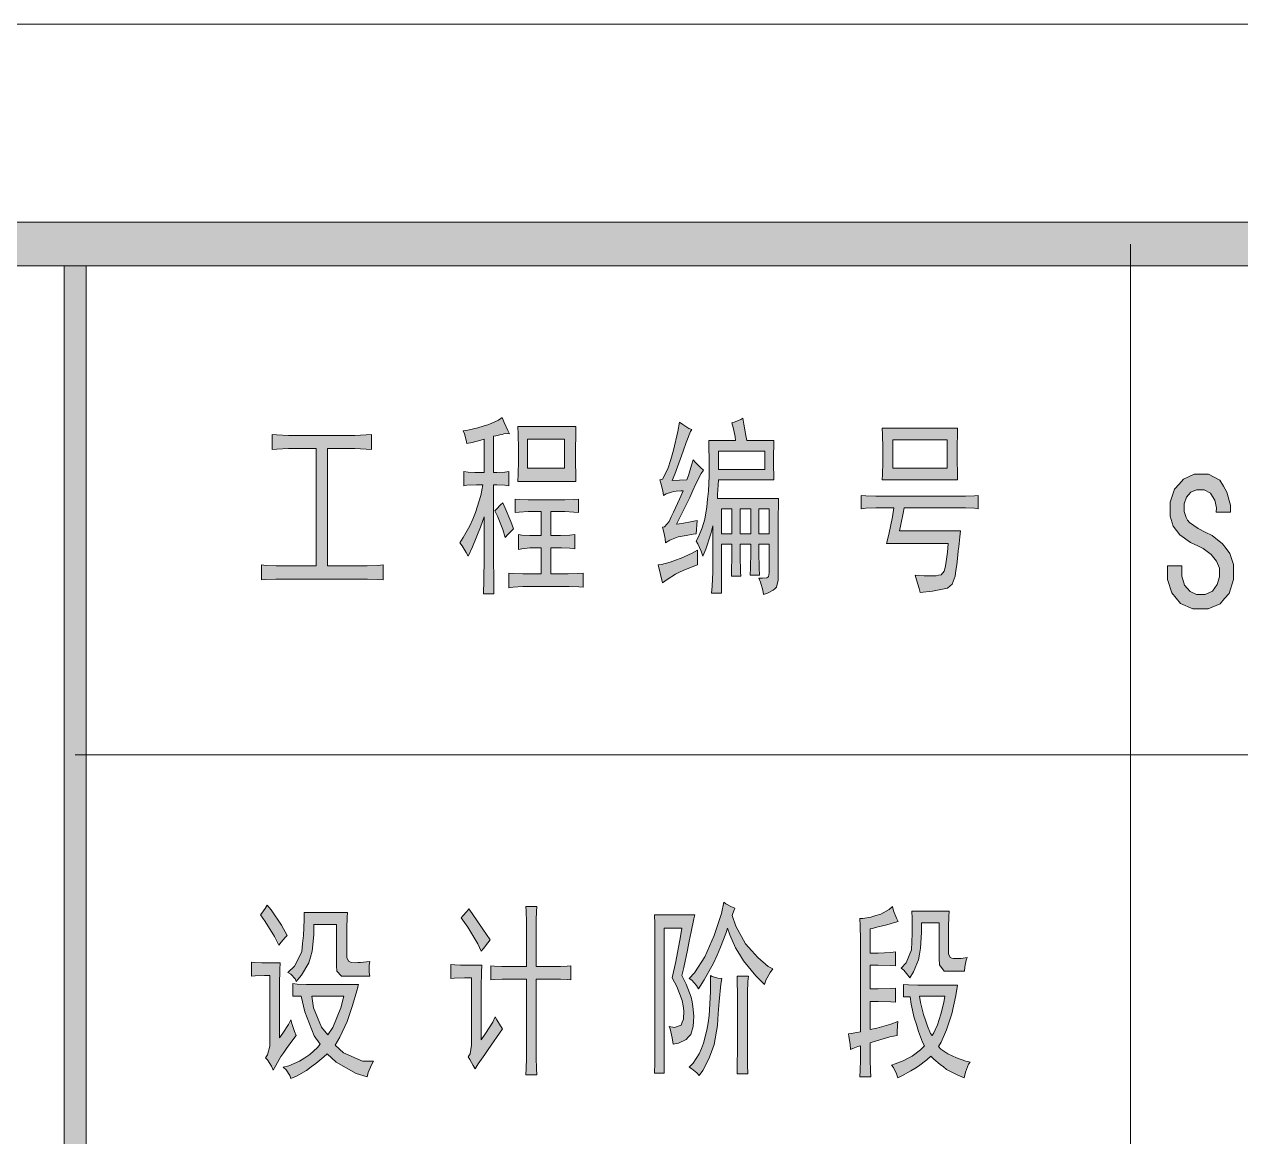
# Model space of a CAD drawing. Header units: millimetres. Extents: x 0 to 207, y 0 to 293.
# Drawn here: x 153.55 to 180.82, y 267.7 to 292.64 of the extents above; entities that cross this region are included whole.
import ezdxf

# ---------------------------------------------------------------- set-up
doc = ezdxf.new("R2010")
doc.units = ezdxf.units.MM

msp = doc.modelspace()

# ---------------------------------------------------------------- hatches: boundary and pattern name
h = msp.add_hatch(color=0)
h.dxf.hatch_style = 2
h.paths.add_polyline_path([(202.483861, 288.208861), (201.499611, 287.224611), (25.124833, 287.224611), (24.140583, 288.208861)])
h = msp.add_hatch(color=0)
h.dxf.hatch_style = 2
h.paths.add_polyline_path([(154.449639, 287.224611), (154.943528, 287.224611), (154.943528, 242.883972), (154.449639, 242.883972)])
h = msp.add_hatch(color=0)
h.dxf.hatch_style = 2
h.paths.add_polyline_path([(163.392556, 283.5275), (163.491333, 283.541611), (163.717111, 283.598056), (163.840583, 283.633333), (163.967583, 283.672139), (164.17925, 283.767389), (164.263917, 283.823833), (164.30625, 283.718), (164.387389, 283.534556), (164.429722, 283.460472), (164.387389, 283.467528), (164.302722, 283.464), (164.260389, 283.449889), (164.214528, 283.439306), (164.119278, 283.418139), (164.066361, 283.411083), (164.066361, 282.596167), (164.1475, 282.596167), (164.323889, 282.603222), (164.415611, 282.613806), (164.415611, 282.296306), (164.323889, 282.306889), (164.1475, 282.313944), (164.066361, 282.313944), (164.066361, 280.853444), (164.066361, 280.67), (164.073417, 280.179639), (164.080472, 279.872722), (163.847639, 279.872722), (163.851167, 280.179639), (163.858222, 280.662944), (163.858222, 280.835806), (163.858222, 281.601333), (163.777083, 281.3685), (163.597167, 280.927528), (163.498389, 280.719389), (163.456056, 280.804056), (163.364333, 280.952222), (163.311417, 281.01925), (163.392556, 281.135667), (163.537194, 281.40025), (163.604222, 281.548417), (163.667722, 281.700111), (163.784139, 282.081111), (163.833528, 282.313944), (163.688889, 282.313944), (163.473694, 282.306889), (163.406667, 282.296306), (163.406667, 282.613806), (163.505444, 282.603222), (163.650083, 282.596167), (163.695944, 282.596167), (163.858222, 282.596167), (163.858222, 283.344056), (163.784139, 283.319361), (163.590111, 283.269972), (163.473694, 283.245278), (163.456056, 283.319361), (163.41725, 283.460472)])
h = msp.add_hatch(color=0)
h.paths.add_polyline_path([(169.657889, 283.809722), (169.682583, 283.675667), (169.728444, 283.425194), (169.749611, 283.308778), (170.356389, 283.308778), (170.349333, 283.21), (170.345806, 282.98775), (170.345806, 282.86075), (170.345806, 282.737278), (170.349333, 282.522083), (170.356389, 282.430361), (169.111083, 282.430361), (169.107556, 282.306889), (169.093444, 282.09875), (169.089917, 282.014083), (170.458694, 282.014083), (170.455167, 281.883556), (170.448111, 281.601333), (170.448111, 281.449639), (170.448111, 280.303111), (170.448111, 280.179639), (170.409306, 280.020889), (170.374028, 279.989139), (170.335222, 279.957389), (170.21175, 279.890361), (170.123556, 279.855083), (170.105917, 279.957389), (170.053, 280.137306), (170.017722, 280.221972), (170.098861, 280.221972), (170.197639, 280.232556), (170.215278, 280.246667), (170.232917, 280.25725), (170.250556, 280.345444), (170.250556, 280.419528), (170.250556, 280.983972), (170.017722, 280.983972), (170.017722, 280.804056), (170.024778, 280.454806), (170.031833, 280.289), (169.820167, 280.289), (169.827222, 280.454806), (169.834278, 280.804056), (169.834278, 280.983972), (169.601444, 280.983972), (169.601444, 280.726444), (169.604972, 280.370139), (169.612028, 280.271361), (169.403889, 280.271361), (169.407417, 280.370139), (169.414472, 280.726444), (169.414472, 280.983972), (169.181639, 280.983972), (169.181639, 279.890361), (168.959389, 279.890361), (168.9735, 280.045583), (168.984083, 280.356028), (168.984083, 280.504194), (168.984083, 281.40025), (168.938222, 281.216806), (168.828861, 280.878139), (168.761833, 280.719389), (168.723028, 280.82875), (168.648944, 280.994556), (168.613667, 281.051), (168.663056, 281.149778), (168.747722, 281.350861), (168.775944, 281.449639), (168.804167, 281.548417), (168.850028, 281.823583), (168.867667, 281.999972), (168.885306, 282.172833), (168.902944, 282.522083), (168.902944, 282.694944), (168.902944, 282.871333), (168.895889, 283.17825), (168.892361, 283.308778), (169.495611, 283.308778), (169.485028, 283.4005), (169.442694, 283.601583), (169.414472, 283.707417), (169.488556, 283.732111), (169.612028, 283.785028)])
h.paths.add_polyline_path([(170.14825, 282.663194), (170.14825, 283.075944), (169.111083, 283.075944), (169.111083, 282.663194)])
h.paths.add_polyline_path([(169.834278, 281.216806), (169.834278, 281.78125), (169.601444, 281.78125), (169.601444, 281.216806)])
h.paths.add_polyline_path([(170.250556, 281.216806), (170.250556, 281.78125), (170.017722, 281.78125), (170.017722, 281.216806)])
h.paths.add_polyline_path([(169.414472, 281.216806), (169.414472, 281.78125), (169.181639, 281.78125), (169.181639, 281.216806)])
h = msp.add_hatch(color=0)
h.paths.add_polyline_path([(165.914917, 283.626278), (165.911389, 283.442833), (165.904333, 283.111222), (165.904333, 282.963056), (165.904333, 282.821944), (165.911389, 282.539722), (165.914917, 282.395083), (164.613167, 282.395083), (164.620222, 282.553833), (164.627278, 282.853694), (164.627278, 282.994806), (164.627278, 283.135917), (164.620222, 283.449889), (164.613167, 283.626278)])
h.paths.add_polyline_path([(165.660917, 282.694944), (165.660917, 283.344056), (164.835417, 283.344056), (164.835417, 282.694944)])
h = msp.add_hatch(color=0)
h.dxf.hatch_style = 2
h.paths.add_polyline_path([(168.518417, 283.55925), (168.483139, 283.509861), (168.384361, 283.269972), (168.317333, 283.075944), (168.250306, 282.885444), (168.130361, 282.553833), (168.077444, 282.412722), (168.402, 282.430361), (168.437278, 282.529139), (168.507833, 282.754917), (168.543111, 282.878389), (168.596028, 282.821944), (168.712444, 282.705528), (168.775944, 282.645556), (168.723028, 282.571472), (168.603083, 282.342167), (168.536056, 282.190472), (168.469028, 282.03525), (168.285583, 281.657778), (168.169167, 281.435528), (168.292639, 281.449639), (168.525472, 281.491972), (168.634833, 281.516667), (168.613667, 281.216806), (168.543111, 281.20975), (168.384361, 281.185056), (168.299694, 281.167417), (168.2115, 281.149778), (168.024528, 281.075694), (167.92575, 281.01925), (167.915167, 281.110972), (167.879889, 281.283833), (167.855194, 281.3685), (167.904583, 281.375556), (168.003361, 281.491972), (168.05275, 281.601333), (168.105667, 281.707167), (168.239722, 281.999972), (168.320861, 282.179889), (168.267944, 282.179889), (168.165639, 282.172833), (168.112722, 282.165778), (168.059806, 282.155194), (167.943389, 282.112861), (167.879889, 282.081111), (167.86225, 282.179889), (167.823444, 282.356278), (167.79875, 282.430361), (167.855194, 282.448), (167.978667, 282.673778), (168.042167, 282.885444), (168.105667, 283.097111), (168.204444, 283.516917), (168.239722, 283.725056), (168.310278, 283.668611), (168.447861, 283.583944)])
h = msp.add_hatch(color=0)
h.paths.add_polyline_path([(174.469778, 283.591), (174.46625, 283.467528), (174.459194, 283.185306), (174.459194, 283.026556), (174.459194, 282.871333), (174.46625, 282.571472), (174.469778, 282.430361), (172.7835, 282.430361), (172.790556, 282.546778), (172.797611, 282.821944), (172.797611, 282.977167), (172.797611, 283.142972), (172.790556, 283.449889), (172.7835, 283.591)])
h.paths.add_polyline_path([(174.236944, 282.694944), (174.236944, 283.326417), (173.016333, 283.326417), (173.016333, 282.694944)])
h = msp.add_hatch(color=0)
h.dxf.hatch_style = 2
h.paths.add_polyline_path([(160.824333, 283.425194), (160.965444, 283.425194), (161.219444, 283.435778), (161.335861, 283.442833), (161.335861, 283.111222), (161.219444, 283.118278), (160.965444, 283.128861), (160.824333, 283.128861), (160.348083, 283.128861), (160.348083, 280.504194), (161.103028, 280.504194), (161.237083, 280.504194), (161.4805, 280.51125), (161.593389, 280.521833), (161.593389, 280.186694), (161.4805, 280.197278), (161.244139, 280.204333), (161.117139, 280.204333), (159.314444, 280.204333), (159.187444, 280.204333), (158.965194, 280.197278), (158.873472, 280.186694), (158.873472, 280.521833), (158.97225, 280.51125), (159.198028, 280.504194), (159.325028, 280.504194), (160.094083, 280.504194), (160.094083, 283.128861), (159.628417, 283.128861), (159.476722, 283.128861), (159.215667, 283.118278), (159.106306, 283.111222), (159.106306, 283.442833), (159.215667, 283.435778), (159.476722, 283.425194), (159.628417, 283.425194)])
h = msp.add_hatch(color=0)
h.dxf.hatch_style = 2
h.paths.add_polyline_path([(180.6575, 280.394833), (180.6575, 280.197278), (180.558722, 279.883306), (180.456417, 279.766889), (180.357639, 279.650472), (180.086, 279.534056), (179.913139, 279.534056), (179.740278, 279.534056), (179.468639, 279.654), (179.373389, 279.773944), (179.274611, 279.893889), (179.179361, 280.197278), (179.179361, 280.377194), (179.179361, 280.500667), (179.496861, 280.500667), (179.496861, 280.394833), (179.496861, 280.267833), (179.560361, 280.06675), (179.620333, 279.999722), (179.683833, 279.929167), (179.828472, 279.862139), (179.913139, 279.862139), (180.0225, 279.862139), (180.184778, 279.932694), (180.237694, 280.006778), (180.287083, 280.080861), (180.34, 280.25725), (180.34, 280.363083), (180.34, 280.44775), (180.2765, 280.6065), (180.216528, 280.680583), (180.153028, 280.754667), (179.973111, 280.888722), (179.856694, 280.948694), (179.690889, 281.026306), (179.451, 281.199167), (179.380444, 281.294417), (179.306361, 281.389667), (179.235806, 281.611917), (179.235806, 281.742444), (179.235806, 281.925889), (179.334583, 282.218694), (179.436889, 282.331583), (179.535667, 282.440944), (179.772028, 282.553833), (179.913139, 282.553833), (180.093056, 282.553833), (180.350583, 282.419778), (180.428194, 282.285722), (180.509333, 282.151667), (180.590472, 281.862389), (180.590472, 281.707167), (180.269444, 281.707167), (180.2765, 281.802417), (180.237694, 281.975278), (180.188306, 282.052889), (180.138917, 282.1305), (180.001333, 282.208111), (179.913139, 282.208111), (179.828472, 282.208111), (179.697944, 282.151667), (179.648556, 282.095222), (179.602694, 282.042306), (179.553306, 281.890611), (179.553306, 281.795361), (179.553306, 281.71775), (179.592111, 281.583694), (179.627389, 281.52725), (179.666194, 281.470806), (179.86375, 281.33675), (180.0225, 281.259139), (180.174194, 281.181528), (180.410556, 280.994556), (180.491694, 280.888722), (180.576361, 280.779361), (180.6575, 280.532417)])
h = msp.add_hatch(color=0)
h.dxf.hatch_style = 2
h.paths.add_polyline_path([(164.278028, 281.915306), (164.334472, 281.791833), (164.457944, 281.499028), (164.521444, 281.333222), (164.486167, 281.301472), (164.394444, 281.202694), (164.334472, 281.135667), (164.278028, 281.319111), (164.161611, 281.615444), (164.101639, 281.731861), (164.136917, 281.774194), (164.225111, 281.865917)])
h = msp.add_hatch(color=0)
h.dxf.hatch_style = 2
h.paths.add_polyline_path([(165.579778, 281.982333), (165.6715, 281.982333), (165.869056, 281.989389), (165.974889, 281.999972), (165.974889, 281.700111), (165.869056, 281.707167), (165.6715, 281.71775), (165.579778, 281.71775), (165.357528, 281.71775), (165.357528, 281.185056), (165.484528, 281.185056), (165.572722, 281.185056), (165.777333, 281.192111), (165.89375, 281.202694), (165.89375, 280.885194), (165.777333, 280.895778), (165.590361, 280.902833), (165.519806, 280.902833), (165.357528, 280.902833), (165.357528, 280.32075), (165.636222, 280.32075), (165.742056, 280.32075), (165.960778, 280.331333), (166.077194, 280.338389), (166.077194, 280.020889), (165.985472, 280.031472), (165.763222, 280.038528), (165.636222, 280.038528), (164.856583, 280.038528), (164.729583, 280.038528), (164.510861, 280.020889), (164.415611, 280.006778), (164.415611, 280.338389), (164.510861, 280.331333), (164.729583, 280.32075), (164.856583, 280.32075), (165.135278, 280.32075), (165.135278, 280.902833), (164.973, 280.902833), (164.881278, 280.902833), (164.708417, 280.885194), (164.627278, 280.867556), (164.627278, 281.202694), (164.708417, 281.192111), (164.881278, 281.185056), (164.973, 281.185056), (165.135278, 281.185056), (165.135278, 281.71775), (164.951833, 281.71775), (164.846, 281.71775), (164.648444, 281.707167), (164.556722, 281.700111), (164.556722, 281.999972), (164.648444, 281.989389), (164.846, 281.982333), (164.951833, 281.982333)])
h = msp.add_hatch(color=0)
h.dxf.hatch_style = 2
h.paths.add_polyline_path([(174.540333, 282.063472), (174.649694, 282.063472), (174.84725, 282.074056), (174.935444, 282.081111), (174.935444, 281.78125), (174.84725, 281.791833), (174.649694, 281.798889), (174.540333, 281.798889), (173.273861, 281.798889), (173.249167, 281.682472), (173.19625, 281.424944), (173.168028, 281.283833), (174.540333, 281.283833), (174.522694, 281.149778), (174.498, 280.927528), (174.487417, 280.835806), (174.480361, 280.744083), (174.452139, 280.525361), (174.4345, 280.394833), (174.416861, 280.267833), (174.349833, 280.091444), (174.296917, 280.045583), (174.244, 280.00325), (173.912389, 279.932694), (173.633694, 279.904472), (173.609, 279.996194), (173.552556, 280.186694), (173.517278, 280.289), (173.725417, 280.278417), (173.99, 280.278417), (174.046444, 280.289), (174.102889, 280.296056), (174.173444, 280.38425), (174.191083, 280.461861), (174.208722, 280.543), (174.244, 280.811111), (174.261639, 281.001611), (172.87875, 281.001611), (172.931667, 281.202694), (173.012806, 281.601333), (173.041028, 281.798889), (172.762333, 281.798889), (172.638861, 281.798889), (172.413083, 281.791833), (172.30725, 281.78125), (172.30725, 282.081111), (172.413083, 282.074056), (172.638861, 282.063472), (172.762333, 282.063472)])
h = msp.add_hatch(color=0)
h.dxf.hatch_style = 2
h.paths.add_polyline_path([(168.645417, 280.853444), (168.641889, 280.761722), (168.641889, 280.595917), (168.645417, 280.521833), (168.525472, 280.4795), (168.317333, 280.394833), (168.236194, 280.356028), (168.151528, 280.313694), (167.961028, 280.197278), (167.855194, 280.123194), (167.763472, 280.521833), (167.834028, 280.528889), (168.028056, 280.581806), (168.151528, 280.627667), (168.278528, 280.673528), (168.525472, 280.786417)])
h = msp.add_hatch(color=0)
h.dxf.hatch_style = 2
h.paths.add_polyline_path([(169.421528, 272.661944), (169.502667, 272.422056), (169.721389, 272.026944), (169.858972, 271.871722), (169.993028, 271.720028), (170.229389, 271.515417), (170.328167, 271.466028), (170.271722, 271.381361), (170.176472, 271.2085), (170.141194, 271.116778), (169.950694, 271.307278), (169.672, 271.645944), (169.583806, 271.790583), (169.495611, 271.935222), (169.365083, 272.228028), (169.315694, 272.379722), (169.276889, 272.25625), (169.156944, 271.952861), (169.079333, 271.772944), (169.001722, 271.593028), (168.793583, 271.215556), (168.666583, 271.018), (168.620722, 271.092083), (168.514889, 271.2085), (168.458444, 271.250833), (168.578389, 271.374306), (168.804167, 271.734139), (168.91, 271.974028), (169.015833, 272.210389), (169.178111, 272.704278), (169.234556, 272.961806), (169.280417, 272.919472), (169.403889, 272.852444), (169.4815, 272.82775), (169.456806, 272.767778), (169.428583, 272.686639)])
h = msp.add_hatch(color=0)
h.dxf.hatch_style = 2
h.paths.add_polyline_path([(158.996944, 272.894778), (159.088667, 272.785417), (159.314444, 272.44675), (159.4485, 272.213917), (159.402639, 272.171583), (159.310917, 272.062222), (159.261528, 271.998722), (159.16275, 272.189222), (158.954611, 272.527889), (158.84525, 272.679583), (158.880528, 272.711333), (158.954611, 272.820694)])
h = msp.add_hatch(color=0)
h.dxf.hatch_style = 2
h.paths.add_polyline_path([(160.760833, 271.300222), (160.662056, 271.300222), (160.55975, 271.416639), (160.552694, 271.533056), (160.552694, 272.460861), (160.041167, 272.460861), (160.041167, 272.228028), (160.002361, 271.864667), (159.967083, 271.730611), (159.928278, 271.600083), (159.769528, 271.324917), (159.646056, 271.183806), (159.624889, 271.24025), (159.529639, 271.342556), (159.459083, 271.381361), (159.60725, 271.522472), (159.773056, 271.847028), (159.790694, 272.030472), (159.811861, 272.213917), (159.825972, 272.563167), (159.822444, 272.728972), (160.796111, 272.728972), (160.792583, 272.626667), (160.785528, 272.379722), (160.785528, 272.228028), (160.785528, 271.78), (160.785528, 271.7165), (160.817278, 271.635361), (160.849028, 271.624778), (160.880778, 271.610667), (160.9725, 271.603611), (161.028944, 271.607139), (161.088917, 271.610667), (161.222972, 271.624778), (161.297056, 271.631833), (161.286472, 271.550694), (161.286472, 271.381361), (161.297056, 271.300222)])
h = msp.add_hatch(color=0)
h.dxf.hatch_style = 2
h.paths.add_polyline_path([(163.516028, 272.810111), (163.593639, 272.704278), (163.83, 272.355028), (163.992278, 272.115139), (163.942889, 272.048111), (163.844111, 271.921111), (163.794722, 271.864667), (163.720639, 272.023417), (163.494861, 272.397361), (163.343167, 272.612556), (163.381972, 272.654889), (163.470167, 272.753667)])
h = msp.add_hatch(color=0)
h.dxf.hatch_style = 2
h.paths.add_polyline_path([(164.807194, 271.515417), (164.807194, 272.344444), (164.807194, 272.51025), (164.800139, 272.767778), (164.796611, 272.8595), (165.040028, 272.8595), (165.032972, 272.753667), (165.029444, 272.563167), (165.029444, 272.4785), (165.029444, 271.515417), (165.505694, 271.515417), (165.572722, 271.515417), (165.724417, 271.522472), (165.805556, 271.533056), (165.805556, 271.215556), (165.720889, 271.226139), (165.572722, 271.233194), (165.516278, 271.233194), (165.029444, 271.233194), (165.029444, 269.571611), (165.029444, 269.472833), (165.032972, 269.232944), (165.040028, 269.091833), (164.796611, 269.091833), (164.800139, 269.232944), (164.807194, 269.465778), (164.807194, 269.5575), (164.807194, 271.233194), (164.355639, 271.233194), (164.267444, 271.233194), (164.091056, 271.226139), (164.006389, 271.215556), (164.006389, 271.533056), (164.091056, 271.522472), (164.256861, 271.515417), (164.330944, 271.515417)])
h = msp.add_hatch(color=0)
h.dxf.hatch_style = 2
h.paths.add_polyline_path([(168.585444, 272.679583), (168.56075, 272.587861), (168.49725, 272.291528), (168.458444, 272.086917), (168.416111, 271.885833), (168.334972, 271.497778), (168.292639, 271.317861), (168.387889, 271.123833), (168.500778, 270.831028), (168.521944, 270.728722), (168.539583, 270.622889), (168.557222, 270.404167), (168.550167, 270.28775), (168.543111, 270.171333), (168.490194, 269.994944), (168.440806, 269.9385), (168.391417, 269.878528), (168.218556, 269.797389), (168.095083, 269.772694), (168.073917, 269.920861), (168.028056, 270.121944), (168.003361, 270.171333), (168.126833, 270.153694), (168.275, 270.203083), (168.299694, 270.270111), (168.327917, 270.337139), (168.334972, 270.520583), (168.317333, 270.637), (168.299694, 270.753417), (168.176222, 271.067389), (168.073917, 271.264944), (168.155056, 271.631833), (168.264417, 272.189222), (168.292639, 272.379722), (167.897528, 272.379722), (167.897528, 269.123583), (167.678806, 269.123583), (167.682333, 269.349361), (167.689389, 269.737417), (167.689389, 269.90675), (167.689389, 271.882306), (167.689389, 272.072806), (167.682333, 272.471444), (167.678806, 272.679583)])
h = msp.add_hatch(color=0)
h.dxf.hatch_style = 2
h.paths.add_polyline_path([(173.139806, 272.527889), (173.058667, 272.503194), (172.882278, 272.453806), (172.787028, 272.429111), (172.691778, 272.404417), (172.554194, 272.369139), (172.511861, 272.362083), (172.511861, 271.815278), (172.68825, 271.815278), (172.974, 271.832917), (173.083361, 271.847028), (173.083361, 271.533056), (172.974, 271.540111), (172.68825, 271.550694), (172.511861, 271.550694), (172.511861, 271.018), (172.68825, 271.018), (172.974, 271.025056), (173.083361, 271.035639), (173.083361, 270.718139), (172.974, 270.728722), (172.68825, 270.735778), (172.511861, 270.735778), (172.511861, 270.104306), (172.663556, 270.136056), (172.974, 270.227778), (173.129222, 270.28775), (173.122167, 270.203083), (173.118639, 270.047861), (173.118639, 269.97025), (172.956361, 269.9385), (172.652972, 269.853833), (172.511861, 269.804444), (172.511861, 269.522222), (172.511861, 269.423444), (172.518917, 269.183556), (172.525972, 269.042444), (172.282556, 269.042444), (172.286083, 269.183556), (172.293139, 269.423444), (172.293139, 269.522222), (172.293139, 269.737417), (172.233167, 269.723306), (172.123806, 269.680972), (172.070889, 269.656278), (172.060306, 269.772694), (172.035611, 269.945556), (172.025028, 270.005528), (172.085, 270.012583), (172.215528, 270.037278), (172.293139, 270.054917), (172.293139, 271.981083), (172.293139, 272.122194), (172.286083, 272.429111), (172.282556, 272.594917), (172.349583, 272.594917), (172.5295, 272.626667), (172.642389, 272.661944), (172.75175, 272.693694), (172.938722, 272.796), (173.012806, 272.8595), (173.0375, 272.767778), (173.101, 272.601972)])
h = msp.add_hatch(color=0)
h.dxf.hatch_style = 2
h.paths.add_polyline_path([(174.279278, 272.760722), (174.27575, 272.63725), (174.268694, 272.404417), (174.268694, 272.295056), (174.268694, 271.882306), (174.268694, 271.804694), (174.3075, 271.720028), (174.342778, 271.705917), (174.381583, 271.695333), (174.554444, 271.698861), (174.6885, 271.7165), (174.663806, 271.656528), (174.635583, 271.508361), (174.628528, 271.416639), (174.268694, 271.416639), (174.169917, 271.416639), (174.064083, 271.55775), (174.060556, 271.698861), (174.060556, 272.496139), (173.665444, 272.496139), (173.665444, 272.280944), (173.64075, 271.931694), (173.616056, 271.797639), (173.594889, 271.663583), (173.485528, 271.399), (173.397333, 271.264944), (173.355, 271.324917), (173.263278, 271.434278), (173.210361, 271.483667), (173.319722, 271.600083), (173.436139, 271.892889), (173.443194, 272.072806), (173.45025, 272.249194), (173.45025, 272.594917), (173.443194, 272.760722)])
h = msp.add_hatch(color=0)
h.dxf.hatch_style = 2
h.paths.add_polyline_path([(159.286222, 271.600083), (159.279167, 271.448389), (159.275639, 271.116778), (159.275639, 270.933333), (159.275639, 269.920861), (159.349722, 270.019639), (159.476722, 270.220722), (159.529639, 270.3195), (159.547278, 270.238361), (159.60725, 270.061972), (159.646056, 269.97025), (159.571972, 269.871472), (159.430861, 269.680972), (159.367361, 269.58925), (159.303861, 269.497528), (159.187444, 269.299972), (159.134528, 269.190611), (159.095722, 269.282333), (159.007528, 269.423444), (158.961667, 269.472833), (159.007528, 269.539861), (159.053389, 269.730361), (159.053389, 269.853833), (159.053389, 271.317861), (158.933444, 271.317861), (158.728833, 271.307278), (158.647694, 271.300222), (158.647694, 271.614194), (158.721778, 271.607139), (158.880528, 271.600083), (158.961667, 271.600083)])
h = msp.add_hatch(color=0)
h.dxf.hatch_style = 2
h.paths.add_polyline_path([(163.808833, 271.550694), (163.801778, 271.391944), (163.794722, 271.060333), (163.794722, 270.883944), (163.794722, 269.871472), (163.8935, 270.012583), (164.05225, 270.270111), (164.108694, 270.386528), (164.143972, 270.3195), (164.225111, 270.188972), (164.270972, 270.121944), (163.946417, 269.656278), (163.872333, 269.546917), (163.727694, 269.331722), (163.657139, 269.225889), (163.614806, 269.299972), (163.540722, 269.4305), (163.505444, 269.490472), (163.547778, 269.5575), (163.579528, 269.755056), (163.576, 269.889111), (163.576, 271.264944), (163.41725, 271.264944), (163.184417, 271.257889), (163.110333, 271.250833), (163.110333, 271.564806), (163.202056, 271.55775), (163.332583, 271.550694), (163.364333, 271.550694)])
h = msp.add_hatch(color=0)
h.dxf.hatch_style = 2
h.paths.add_polyline_path([(169.188694, 271.250833), (169.167528, 271.123833), (169.125194, 270.73225), (169.107556, 270.460611), (169.089917, 270.1925), (169.015833, 269.765639), (168.955861, 269.606889), (168.899417, 269.448139), (168.758306, 269.183556), (168.677167, 269.074194), (168.62425, 269.134167), (168.514889, 269.225889), (168.458444, 269.257639), (168.543111, 269.349361), (168.680694, 269.561028), (168.730083, 269.680972), (168.779472, 269.800917), (168.853556, 270.086667), (168.881778, 270.252472), (168.906472, 270.418278), (168.934694, 270.950972), (168.934694, 271.317861), (168.969972, 271.293167), (169.096972, 271.257889)])
h = msp.add_hatch(color=0)
h.dxf.hatch_style = 2
h.paths.add_polyline_path([(169.781361, 271.300222), (169.770778, 271.183806), (169.760194, 270.933333), (169.760194, 270.802806), (169.760194, 269.688028), (169.760194, 269.606889), (169.763722, 269.314083), (169.770778, 269.109472), (169.527361, 269.109472), (169.530889, 269.331722), (169.537944, 269.631583), (169.537944, 269.705667), (169.537944, 270.802806), (169.537944, 270.919222), (169.530889, 271.166167), (169.527361, 271.300222)])
h = msp.add_hatch(color=0)
h.paths.add_polyline_path([(159.5755, 271.134417), (159.67075, 271.123833), (159.878889, 271.116778), (159.995306, 271.116778), (161.043056, 271.116778), (161.007778, 270.968611), (160.909, 270.640528), (160.849028, 270.460611), (160.789056, 270.284222), (160.62325, 269.931444), (160.517417, 269.755056), (160.704389, 269.582194), (161.134778, 269.39875), (161.378194, 269.391694), (161.332333, 269.314083), (161.261778, 269.141222), (161.240611, 269.042444), (160.990139, 269.116528), (160.542111, 269.374056), (160.344556, 269.5575), (160.266944, 269.490472), (160.087028, 269.345833), (159.984722, 269.264694), (159.878889, 269.187083), (159.653111, 269.056556), (159.529639, 269.007167), (159.508472, 269.074194), (159.420278, 269.197667), (159.356778, 269.257639), (159.483778, 269.289389), (159.723667, 269.39875), (159.840083, 269.472833), (159.952972, 269.546917), (160.122306, 269.698611), (160.182278, 269.772694), (160.05175, 269.963194), (159.843611, 270.502944), (159.762472, 270.852194), (159.5755, 270.852194)])
h.paths.add_polyline_path([(160.355139, 269.987889), (160.471556, 270.153694), (160.651472, 270.587611), (160.714972, 270.852194), (159.995306, 270.852194), (160.037639, 270.594667), (160.217556, 270.16075)])
h = msp.add_hatch(color=0)
h.paths.add_polyline_path([(174.46625, 271.099139), (174.430972, 270.869833), (174.33925, 270.457083), (174.279278, 270.277167), (174.222833, 270.100778), (174.106417, 269.822083), (174.046444, 269.723306), (174.099361, 269.663333), (174.251056, 269.561028), (174.349833, 269.515167), (174.448611, 269.469306), (174.653222, 269.39875), (174.755528, 269.374056), (174.716722, 269.324667), (174.646167, 269.148278), (174.617944, 269.024806), (174.459194, 269.091833), (174.226361, 269.211778), (174.152278, 269.264694), (174.078194, 269.321139), (173.937083, 269.441083), (173.873583, 269.508111), (173.781861, 269.423444), (173.598417, 269.285861), (173.51375, 269.232944), (173.425556, 269.180028), (173.235056, 269.074194), (173.129222, 269.024806), (173.104528, 269.109472), (173.0375, 269.250583), (172.991639, 269.307028), (173.072778, 269.331722), (173.252694, 269.405806), (173.351472, 269.455194), (173.45025, 269.508111), (173.64075, 269.649222), (173.732472, 269.737417), (173.686611, 269.822083), (173.594889, 270.061972), (173.549028, 270.220722), (173.499639, 270.368889), (173.432611, 270.675806), (173.407917, 270.834556), (173.369111, 270.834556), (173.2915, 270.834556), (173.256222, 270.834556), (173.256222, 271.116778), (173.369111, 271.109722), (173.57725, 271.099139), (173.676028, 271.099139)])
h.paths.add_polyline_path([(173.616056, 270.852194), (173.64075, 270.711083), (173.707778, 270.439444), (173.750111, 270.312444), (173.795972, 270.181917), (173.866528, 270.012583), (173.898278, 269.97025), (173.937083, 270.030222), (174.018222, 270.206611), (174.060556, 270.330083), (174.099361, 270.450028), (174.162861, 270.711083), (174.187556, 270.852194), (173.676028, 270.852194)])

# ---------------------------------------------------------------- linework, layer by layer
at = {"color": 0, "lineweight": 0}
for points in [[(0, 0), (206.918278, 0), (206.918278, 292.643278), (0, 292.643278)], [(202.483861, 288.208861), (201.499611, 287.224611), (25.124833, 287.224611), (24.140583, 288.208861)], [(154.449639, 287.224611), (154.943528, 287.224611), (154.943528, 242.883972), (154.449639, 242.883972)], [(163.392556, 283.5275), (163.491333, 283.541611), (163.717111, 283.598056), (163.840583, 283.633333), (163.967583, 283.672139), (164.17925, 283.767389), (164.263917, 283.823833), (164.30625, 283.718), (164.387389, 283.534556), (164.429722, 283.460472), (164.387389, 283.467528), (164.302722, 283.464), (164.260389, 283.449889), (164.214528, 283.439306), (164.119278, 283.418139), (164.066361, 283.411083), (164.066361, 282.596167), (164.1475, 282.596167), (164.323889, 282.603222), (164.415611, 282.613806), (164.415611, 282.296306), (164.323889, 282.306889), (164.1475, 282.313944), (164.066361, 282.313944), (164.066361, 280.853444), (164.066361, 280.67), (164.073417, 280.179639), (164.080472, 279.872722), (163.847639, 279.872722), (163.851167, 280.179639), (163.858222, 280.662944), (163.858222, 280.835806), (163.858222, 281.601333), (163.777083, 281.3685), (163.597167, 280.927528), (163.498389, 280.719389), (163.456056, 280.804056), (163.364333, 280.952222), (163.311417, 281.01925), (163.392556, 281.135667), (163.537194, 281.40025), (163.604222, 281.548417), (163.667722, 281.700111), (163.784139, 282.081111), (163.833528, 282.313944), (163.688889, 282.313944), (163.473694, 282.306889), (163.406667, 282.296306), (163.406667, 282.613806), (163.505444, 282.603222), (163.650083, 282.596167), (163.695944, 282.596167), (163.858222, 282.596167), (163.858222, 283.344056), (163.784139, 283.319361), (163.590111, 283.269972), (163.473694, 283.245278), (163.456056, 283.319361), (163.41725, 283.460472)], [(169.657889, 283.809722), (169.682583, 283.675667), (169.728444, 283.425194), (169.749611, 283.308778), (170.356389, 283.308778), (170.349333, 283.21), (170.345806, 282.98775), (170.345806, 282.86075), (170.345806, 282.737278), (170.349333, 282.522083), (170.356389, 282.430361), (169.111083, 282.430361), (169.107556, 282.306889), (169.093444, 282.09875), (169.089917, 282.014083), (170.458694, 282.014083), (170.455167, 281.883556), (170.448111, 281.601333), (170.448111, 281.449639), (170.448111, 280.303111), (170.448111, 280.179639), (170.409306, 280.020889), (170.374028, 279.989139), (170.335222, 279.957389), (170.21175, 279.890361), (170.123556, 279.855083), (170.105917, 279.957389), (170.053, 280.137306), (170.017722, 280.221972), (170.098861, 280.221972), (170.197639, 280.232556), (170.215278, 280.246667), (170.232917, 280.25725), (170.250556, 280.345444), (170.250556, 280.419528), (170.250556, 280.983972), (170.017722, 280.983972), (170.017722, 280.804056), (170.024778, 280.454806), (170.031833, 280.289), (169.820167, 280.289), (169.827222, 280.454806), (169.834278, 280.804056), (169.834278, 280.983972), (169.601444, 280.983972), (169.601444, 280.726444), (169.604972, 280.370139), (169.612028, 280.271361), (169.403889, 280.271361), (169.407417, 280.370139), (169.414472, 280.726444), (169.414472, 280.983972), (169.181639, 280.983972), (169.181639, 279.890361), (168.959389, 279.890361), (168.9735, 280.045583), (168.984083, 280.356028), (168.984083, 280.504194), (168.984083, 281.40025), (168.938222, 281.216806), (168.828861, 280.878139), (168.761833, 280.719389), (168.723028, 280.82875), (168.648944, 280.994556), (168.613667, 281.051), (168.663056, 281.149778), (168.747722, 281.350861), (168.775944, 281.449639), (168.804167, 281.548417), (168.850028, 281.823583), (168.867667, 281.999972), (168.885306, 282.172833), (168.902944, 282.522083), (168.902944, 282.694944), (168.902944, 282.871333), (168.895889, 283.17825), (168.892361, 283.308778), (169.495611, 283.308778), (169.485028, 283.4005), (169.442694, 283.601583), (169.414472, 283.707417), (169.488556, 283.732111), (169.612028, 283.785028)], [(165.914917, 283.626278), (165.911389, 283.442833), (165.904333, 283.111222), (165.904333, 282.963056), (165.904333, 282.821944), (165.911389, 282.539722), (165.914917, 282.395083), (164.613167, 282.395083), (164.620222, 282.553833), (164.627278, 282.853694), (164.627278, 282.994806), (164.627278, 283.135917), (164.620222, 283.449889), (164.613167, 283.626278)], [(168.518417, 283.55925), (168.483139, 283.509861), (168.384361, 283.269972), (168.317333, 283.075944), (168.250306, 282.885444), (168.130361, 282.553833), (168.077444, 282.412722), (168.402, 282.430361), (168.437278, 282.529139), (168.507833, 282.754917), (168.543111, 282.878389), (168.596028, 282.821944), (168.712444, 282.705528), (168.775944, 282.645556), (168.723028, 282.571472), (168.603083, 282.342167), (168.536056, 282.190472), (168.469028, 282.03525), (168.285583, 281.657778), (168.169167, 281.435528), (168.292639, 281.449639), (168.525472, 281.491972), (168.634833, 281.516667), (168.613667, 281.216806), (168.543111, 281.20975), (168.384361, 281.185056), (168.299694, 281.167417), (168.2115, 281.149778), (168.024528, 281.075694), (167.92575, 281.01925), (167.915167, 281.110972), (167.879889, 281.283833), (167.855194, 281.3685), (167.904583, 281.375556), (168.003361, 281.491972), (168.05275, 281.601333), (168.105667, 281.707167), (168.239722, 281.999972), (168.320861, 282.179889), (168.267944, 282.179889), (168.165639, 282.172833), (168.112722, 282.165778), (168.059806, 282.155194), (167.943389, 282.112861), (167.879889, 282.081111), (167.86225, 282.179889), (167.823444, 282.356278), (167.79875, 282.430361), (167.855194, 282.448), (167.978667, 282.673778), (168.042167, 282.885444), (168.105667, 283.097111), (168.204444, 283.516917), (168.239722, 283.725056), (168.310278, 283.668611), (168.447861, 283.583944)], [(174.469778, 283.591), (174.46625, 283.467528), (174.459194, 283.185306), (174.459194, 283.026556), (174.459194, 282.871333), (174.46625, 282.571472), (174.469778, 282.430361), (172.7835, 282.430361), (172.790556, 282.546778), (172.797611, 282.821944), (172.797611, 282.977167), (172.797611, 283.142972), (172.790556, 283.449889), (172.7835, 283.591)], [(160.824333, 283.425194), (160.965444, 283.425194), (161.219444, 283.435778), (161.335861, 283.442833), (161.335861, 283.111222), (161.219444, 283.118278), (160.965444, 283.128861), (160.824333, 283.128861), (160.348083, 283.128861), (160.348083, 280.504194), (161.103028, 280.504194), (161.237083, 280.504194), (161.4805, 280.51125), (161.593389, 280.521833), (161.593389, 280.186694), (161.4805, 280.197278), (161.244139, 280.204333), (161.117139, 280.204333), (159.314444, 280.204333), (159.187444, 280.204333), (158.965194, 280.197278), (158.873472, 280.186694), (158.873472, 280.521833), (158.97225, 280.51125), (159.198028, 280.504194), (159.325028, 280.504194), (160.094083, 280.504194), (160.094083, 283.128861), (159.628417, 283.128861), (159.476722, 283.128861), (159.215667, 283.118278), (159.106306, 283.111222), (159.106306, 283.442833), (159.215667, 283.435778), (159.476722, 283.425194), (159.628417, 283.425194)], [(165.660917, 282.694944), (165.660917, 283.344056), (164.835417, 283.344056), (164.835417, 282.694944)], [(174.236944, 282.694944), (174.236944, 283.326417), (173.016333, 283.326417), (173.016333, 282.694944)], [(170.14825, 282.663194), (170.14825, 283.075944), (169.111083, 283.075944), (169.111083, 282.663194)], [(180.6575, 280.394833), (180.6575, 280.197278), (180.558722, 279.883306), (180.456417, 279.766889), (180.357639, 279.650472), (180.086, 279.534056), (179.913139, 279.534056), (179.740278, 279.534056), (179.468639, 279.654), (179.373389, 279.773944), (179.274611, 279.893889), (179.179361, 280.197278), (179.179361, 280.377194), (179.179361, 280.500667), (179.496861, 280.500667), (179.496861, 280.394833), (179.496861, 280.267833), (179.560361, 280.06675), (179.620333, 279.999722), (179.683833, 279.929167), (179.828472, 279.862139), (179.913139, 279.862139), (180.0225, 279.862139), (180.184778, 279.932694), (180.237694, 280.006778), (180.287083, 280.080861), (180.34, 280.25725), (180.34, 280.363083), (180.34, 280.44775), (180.2765, 280.6065), (180.216528, 280.680583), (180.153028, 280.754667), (179.973111, 280.888722), (179.856694, 280.948694), (179.690889, 281.026306), (179.451, 281.199167), (179.380444, 281.294417), (179.306361, 281.389667), (179.235806, 281.611917), (179.235806, 281.742444), (179.235806, 281.925889), (179.334583, 282.218694), (179.436889, 282.331583), (179.535667, 282.440944), (179.772028, 282.553833), (179.913139, 282.553833), (180.093056, 282.553833), (180.350583, 282.419778), (180.428194, 282.285722), (180.509333, 282.151667), (180.590472, 281.862389), (180.590472, 281.707167), (180.269444, 281.707167), (180.2765, 281.802417), (180.237694, 281.975278), (180.188306, 282.052889), (180.138917, 282.1305), (180.001333, 282.208111), (179.913139, 282.208111), (179.828472, 282.208111), (179.697944, 282.151667), (179.648556, 282.095222), (179.602694, 282.042306), (179.553306, 281.890611), (179.553306, 281.795361), (179.553306, 281.71775), (179.592111, 281.583694), (179.627389, 281.52725), (179.666194, 281.470806), (179.86375, 281.33675), (180.0225, 281.259139), (180.174194, 281.181528), (180.410556, 280.994556), (180.491694, 280.888722), (180.576361, 280.779361), (180.6575, 280.532417)], [(164.278028, 281.915306), (164.334472, 281.791833), (164.457944, 281.499028), (164.521444, 281.333222), (164.486167, 281.301472), (164.394444, 281.202694), (164.334472, 281.135667), (164.278028, 281.319111), (164.161611, 281.615444), (164.101639, 281.731861), (164.136917, 281.774194), (164.225111, 281.865917)], [(165.579778, 281.982333), (165.6715, 281.982333), (165.869056, 281.989389), (165.974889, 281.999972), (165.974889, 281.700111), (165.869056, 281.707167), (165.6715, 281.71775), (165.579778, 281.71775), (165.357528, 281.71775), (165.357528, 281.185056), (165.484528, 281.185056), (165.572722, 281.185056), (165.777333, 281.192111), (165.89375, 281.202694), (165.89375, 280.885194), (165.777333, 280.895778), (165.590361, 280.902833), (165.519806, 280.902833), (165.357528, 280.902833), (165.357528, 280.32075), (165.636222, 280.32075), (165.742056, 280.32075), (165.960778, 280.331333), (166.077194, 280.338389), (166.077194, 280.020889), (165.985472, 280.031472), (165.763222, 280.038528), (165.636222, 280.038528), (164.856583, 280.038528), (164.729583, 280.038528), (164.510861, 280.020889), (164.415611, 280.006778), (164.415611, 280.338389), (164.510861, 280.331333), (164.729583, 280.32075), (164.856583, 280.32075), (165.135278, 280.32075), (165.135278, 280.902833), (164.973, 280.902833), (164.881278, 280.902833), (164.708417, 280.885194), (164.627278, 280.867556), (164.627278, 281.202694), (164.708417, 281.192111), (164.881278, 281.185056), (164.973, 281.185056), (165.135278, 281.185056), (165.135278, 281.71775), (164.951833, 281.71775), (164.846, 281.71775), (164.648444, 281.707167), (164.556722, 281.700111), (164.556722, 281.999972), (164.648444, 281.989389), (164.846, 281.982333), (164.951833, 281.982333)], [(174.540333, 282.063472), (174.649694, 282.063472), (174.84725, 282.074056), (174.935444, 282.081111), (174.935444, 281.78125), (174.84725, 281.791833), (174.649694, 281.798889), (174.540333, 281.798889), (173.273861, 281.798889), (173.249167, 281.682472), (173.19625, 281.424944), (173.168028, 281.283833), (174.540333, 281.283833), (174.522694, 281.149778), (174.498, 280.927528), (174.487417, 280.835806), (174.480361, 280.744083), (174.452139, 280.525361), (174.4345, 280.394833), (174.416861, 280.267833), (174.349833, 280.091444), (174.296917, 280.045583), (174.244, 280.00325), (173.912389, 279.932694), (173.633694, 279.904472), (173.609, 279.996194), (173.552556, 280.186694), (173.517278, 280.289), (173.725417, 280.278417), (173.99, 280.278417), (174.046444, 280.289), (174.102889, 280.296056), (174.173444, 280.38425), (174.191083, 280.461861), (174.208722, 280.543), (174.244, 280.811111), (174.261639, 281.001611), (172.87875, 281.001611), (172.931667, 281.202694), (173.012806, 281.601333), (173.041028, 281.798889), (172.762333, 281.798889), (172.638861, 281.798889), (172.413083, 281.791833), (172.30725, 281.78125), (172.30725, 282.081111), (172.413083, 282.074056), (172.638861, 282.063472), (172.762333, 282.063472)], [(169.414472, 281.216806), (169.414472, 281.78125), (169.181639, 281.78125), (169.181639, 281.216806)], [(169.834278, 281.216806), (169.834278, 281.78125), (169.601444, 281.78125), (169.601444, 281.216806)], [(170.250556, 281.216806), (170.250556, 281.78125), (170.017722, 281.78125), (170.017722, 281.216806)], [(168.645417, 280.853444), (168.641889, 280.761722), (168.641889, 280.595917), (168.645417, 280.521833), (168.525472, 280.4795), (168.317333, 280.394833), (168.236194, 280.356028), (168.151528, 280.313694), (167.961028, 280.197278), (167.855194, 280.123194), (167.763472, 280.521833), (167.834028, 280.528889), (168.028056, 280.581806), (168.151528, 280.627667), (168.278528, 280.673528), (168.525472, 280.786417)], [(169.421528, 272.661944), (169.502667, 272.422056), (169.721389, 272.026944), (169.858972, 271.871722), (169.993028, 271.720028), (170.229389, 271.515417), (170.328167, 271.466028), (170.271722, 271.381361), (170.176472, 271.2085), (170.141194, 271.116778), (169.950694, 271.307278), (169.672, 271.645944), (169.583806, 271.790583), (169.495611, 271.935222), (169.365083, 272.228028), (169.315694, 272.379722), (169.276889, 272.25625), (169.156944, 271.952861), (169.079333, 271.772944), (169.001722, 271.593028), (168.793583, 271.215556), (168.666583, 271.018), (168.620722, 271.092083), (168.514889, 271.2085), (168.458444, 271.250833), (168.578389, 271.374306), (168.804167, 271.734139), (168.91, 271.974028), (169.015833, 272.210389), (169.178111, 272.704278), (169.234556, 272.961806), (169.280417, 272.919472), (169.403889, 272.852444), (169.4815, 272.82775), (169.456806, 272.767778), (169.428583, 272.686639)], [(158.996944, 272.894778), (159.088667, 272.785417), (159.314444, 272.44675), (159.4485, 272.213917), (159.402639, 272.171583), (159.310917, 272.062222), (159.261528, 271.998722), (159.16275, 272.189222), (158.954611, 272.527889), (158.84525, 272.679583), (158.880528, 272.711333), (158.954611, 272.820694)], [(160.760833, 271.300222), (160.662056, 271.300222), (160.55975, 271.416639), (160.552694, 271.533056), (160.552694, 272.460861), (160.041167, 272.460861), (160.041167, 272.228028), (160.002361, 271.864667), (159.967083, 271.730611), (159.928278, 271.600083), (159.769528, 271.324917), (159.646056, 271.183806), (159.624889, 271.24025), (159.529639, 271.342556), (159.459083, 271.381361), (159.60725, 271.522472), (159.773056, 271.847028), (159.790694, 272.030472), (159.811861, 272.213917), (159.825972, 272.563167), (159.822444, 272.728972), (160.796111, 272.728972), (160.792583, 272.626667), (160.785528, 272.379722), (160.785528, 272.228028), (160.785528, 271.78), (160.785528, 271.7165), (160.817278, 271.635361), (160.849028, 271.624778), (160.880778, 271.610667), (160.9725, 271.603611), (161.028944, 271.607139), (161.088917, 271.610667), (161.222972, 271.624778), (161.297056, 271.631833), (161.286472, 271.550694), (161.286472, 271.381361), (161.297056, 271.300222)], [(163.516028, 272.810111), (163.593639, 272.704278), (163.83, 272.355028), (163.992278, 272.115139), (163.942889, 272.048111), (163.844111, 271.921111), (163.794722, 271.864667), (163.720639, 272.023417), (163.494861, 272.397361), (163.343167, 272.612556), (163.381972, 272.654889), (163.470167, 272.753667)], [(164.807194, 271.515417), (164.807194, 272.344444), (164.807194, 272.51025), (164.800139, 272.767778), (164.796611, 272.8595), (165.040028, 272.8595), (165.032972, 272.753667), (165.029444, 272.563167), (165.029444, 272.4785), (165.029444, 271.515417), (165.505694, 271.515417), (165.572722, 271.515417), (165.724417, 271.522472), (165.805556, 271.533056), (165.805556, 271.215556), (165.720889, 271.226139), (165.572722, 271.233194), (165.516278, 271.233194), (165.029444, 271.233194), (165.029444, 269.571611), (165.029444, 269.472833), (165.032972, 269.232944), (165.040028, 269.091833), (164.796611, 269.091833), (164.800139, 269.232944), (164.807194, 269.465778), (164.807194, 269.5575), (164.807194, 271.233194), (164.355639, 271.233194), (164.267444, 271.233194), (164.091056, 271.226139), (164.006389, 271.215556), (164.006389, 271.533056), (164.091056, 271.522472), (164.256861, 271.515417), (164.330944, 271.515417)], [(168.585444, 272.679583), (168.56075, 272.587861), (168.49725, 272.291528), (168.458444, 272.086917), (168.416111, 271.885833), (168.334972, 271.497778), (168.292639, 271.317861), (168.387889, 271.123833), (168.500778, 270.831028), (168.521944, 270.728722), (168.539583, 270.622889), (168.557222, 270.404167), (168.550167, 270.28775), (168.543111, 270.171333), (168.490194, 269.994944), (168.440806, 269.9385), (168.391417, 269.878528), (168.218556, 269.797389), (168.095083, 269.772694), (168.073917, 269.920861), (168.028056, 270.121944), (168.003361, 270.171333), (168.126833, 270.153694), (168.275, 270.203083), (168.299694, 270.270111), (168.327917, 270.337139), (168.334972, 270.520583), (168.317333, 270.637), (168.299694, 270.753417), (168.176222, 271.067389), (168.073917, 271.264944), (168.155056, 271.631833), (168.264417, 272.189222), (168.292639, 272.379722), (167.897528, 272.379722), (167.897528, 269.123583), (167.678806, 269.123583), (167.682333, 269.349361), (167.689389, 269.737417), (167.689389, 269.90675), (167.689389, 271.882306), (167.689389, 272.072806), (167.682333, 272.471444), (167.678806, 272.679583)], [(173.139806, 272.527889), (173.058667, 272.503194), (172.882278, 272.453806), (172.787028, 272.429111), (172.691778, 272.404417), (172.554194, 272.369139), (172.511861, 272.362083), (172.511861, 271.815278), (172.68825, 271.815278), (172.974, 271.832917), (173.083361, 271.847028), (173.083361, 271.533056), (172.974, 271.540111), (172.68825, 271.550694), (172.511861, 271.550694), (172.511861, 271.018), (172.68825, 271.018), (172.974, 271.025056), (173.083361, 271.035639), (173.083361, 270.718139), (172.974, 270.728722), (172.68825, 270.735778), (172.511861, 270.735778), (172.511861, 270.104306), (172.663556, 270.136056), (172.974, 270.227778), (173.129222, 270.28775), (173.122167, 270.203083), (173.118639, 270.047861), (173.118639, 269.97025), (172.956361, 269.9385), (172.652972, 269.853833), (172.511861, 269.804444), (172.511861, 269.522222), (172.511861, 269.423444), (172.518917, 269.183556), (172.525972, 269.042444), (172.282556, 269.042444), (172.286083, 269.183556), (172.293139, 269.423444), (172.293139, 269.522222), (172.293139, 269.737417), (172.233167, 269.723306), (172.123806, 269.680972), (172.070889, 269.656278), (172.060306, 269.772694), (172.035611, 269.945556), (172.025028, 270.005528), (172.085, 270.012583), (172.215528, 270.037278), (172.293139, 270.054917), (172.293139, 271.981083), (172.293139, 272.122194), (172.286083, 272.429111), (172.282556, 272.594917), (172.349583, 272.594917), (172.5295, 272.626667), (172.642389, 272.661944), (172.75175, 272.693694), (172.938722, 272.796), (173.012806, 272.8595), (173.0375, 272.767778), (173.101, 272.601972)], [(174.279278, 272.760722), (174.27575, 272.63725), (174.268694, 272.404417), (174.268694, 272.295056), (174.268694, 271.882306), (174.268694, 271.804694), (174.3075, 271.720028), (174.342778, 271.705917), (174.381583, 271.695333), (174.554444, 271.698861), (174.6885, 271.7165), (174.663806, 271.656528), (174.635583, 271.508361), (174.628528, 271.416639), (174.268694, 271.416639), (174.169917, 271.416639), (174.064083, 271.55775), (174.060556, 271.698861), (174.060556, 272.496139), (173.665444, 272.496139), (173.665444, 272.280944), (173.64075, 271.931694), (173.616056, 271.797639), (173.594889, 271.663583), (173.485528, 271.399), (173.397333, 271.264944), (173.355, 271.324917), (173.263278, 271.434278), (173.210361, 271.483667), (173.319722, 271.600083), (173.436139, 271.892889), (173.443194, 272.072806), (173.45025, 272.249194), (173.45025, 272.594917), (173.443194, 272.760722)], [(159.286222, 271.600083), (159.279167, 271.448389), (159.275639, 271.116778), (159.275639, 270.933333), (159.275639, 269.920861), (159.349722, 270.019639), (159.476722, 270.220722), (159.529639, 270.3195), (159.547278, 270.238361), (159.60725, 270.061972), (159.646056, 269.97025), (159.571972, 269.871472), (159.430861, 269.680972), (159.367361, 269.58925), (159.303861, 269.497528), (159.187444, 269.299972), (159.134528, 269.190611), (159.095722, 269.282333), (159.007528, 269.423444), (158.961667, 269.472833), (159.007528, 269.539861), (159.053389, 269.730361), (159.053389, 269.853833), (159.053389, 271.317861), (158.933444, 271.317861), (158.728833, 271.307278), (158.647694, 271.300222), (158.647694, 271.614194), (158.721778, 271.607139), (158.880528, 271.600083), (158.961667, 271.600083)], [(163.808833, 271.550694), (163.801778, 271.391944), (163.794722, 271.060333), (163.794722, 270.883944), (163.794722, 269.871472), (163.8935, 270.012583), (164.05225, 270.270111), (164.108694, 270.386528), (164.143972, 270.3195), (164.225111, 270.188972), (164.270972, 270.121944), (163.946417, 269.656278), (163.872333, 269.546917), (163.727694, 269.331722), (163.657139, 269.225889), (163.614806, 269.299972), (163.540722, 269.4305), (163.505444, 269.490472), (163.547778, 269.5575), (163.579528, 269.755056), (163.576, 269.889111), (163.576, 271.264944), (163.41725, 271.264944), (163.184417, 271.257889), (163.110333, 271.250833), (163.110333, 271.564806), (163.202056, 271.55775), (163.332583, 271.550694), (163.364333, 271.550694)], [(169.188694, 271.250833), (169.167528, 271.123833), (169.125194, 270.73225), (169.107556, 270.460611), (169.089917, 270.1925), (169.015833, 269.765639), (168.955861, 269.606889), (168.899417, 269.448139), (168.758306, 269.183556), (168.677167, 269.074194), (168.62425, 269.134167), (168.514889, 269.225889), (168.458444, 269.257639), (168.543111, 269.349361), (168.680694, 269.561028), (168.730083, 269.680972), (168.779472, 269.800917), (168.853556, 270.086667), (168.881778, 270.252472), (168.906472, 270.418278), (168.934694, 270.950972), (168.934694, 271.317861), (168.969972, 271.293167), (169.096972, 271.257889)], [(169.781361, 271.300222), (169.770778, 271.183806), (169.760194, 270.933333), (169.760194, 270.802806), (169.760194, 269.688028), (169.760194, 269.606889), (169.763722, 269.314083), (169.770778, 269.109472), (169.527361, 269.109472), (169.530889, 269.331722), (169.537944, 269.631583), (169.537944, 269.705667), (169.537944, 270.802806), (169.537944, 270.919222), (169.530889, 271.166167), (169.527361, 271.300222)], [(159.5755, 271.134417), (159.67075, 271.123833), (159.878889, 271.116778), (159.995306, 271.116778), (161.043056, 271.116778), (161.007778, 270.968611), (160.909, 270.640528), (160.849028, 270.460611), (160.789056, 270.284222), (160.62325, 269.931444), (160.517417, 269.755056), (160.704389, 269.582194), (161.134778, 269.39875), (161.378194, 269.391694), (161.332333, 269.314083), (161.261778, 269.141222), (161.240611, 269.042444), (160.990139, 269.116528), (160.542111, 269.374056), (160.344556, 269.5575), (160.266944, 269.490472), (160.087028, 269.345833), (159.984722, 269.264694), (159.878889, 269.187083), (159.653111, 269.056556), (159.529639, 269.007167), (159.508472, 269.074194), (159.420278, 269.197667), (159.356778, 269.257639), (159.483778, 269.289389), (159.723667, 269.39875), (159.840083, 269.472833), (159.952972, 269.546917), (160.122306, 269.698611), (160.182278, 269.772694), (160.05175, 269.963194), (159.843611, 270.502944), (159.762472, 270.852194), (159.5755, 270.852194)], [(174.46625, 271.099139), (174.430972, 270.869833), (174.33925, 270.457083), (174.279278, 270.277167), (174.222833, 270.100778), (174.106417, 269.822083), (174.046444, 269.723306), (174.099361, 269.663333), (174.251056, 269.561028), (174.349833, 269.515167), (174.448611, 269.469306), (174.653222, 269.39875), (174.755528, 269.374056), (174.716722, 269.324667), (174.646167, 269.148278), (174.617944, 269.024806), (174.459194, 269.091833), (174.226361, 269.211778), (174.152278, 269.264694), (174.078194, 269.321139), (173.937083, 269.441083), (173.873583, 269.508111), (173.781861, 269.423444), (173.598417, 269.285861), (173.51375, 269.232944), (173.425556, 269.180028), (173.235056, 269.074194), (173.129222, 269.024806), (173.104528, 269.109472), (173.0375, 269.250583), (172.991639, 269.307028), (173.072778, 269.331722), (173.252694, 269.405806), (173.351472, 269.455194), (173.45025, 269.508111), (173.64075, 269.649222), (173.732472, 269.737417), (173.686611, 269.822083), (173.594889, 270.061972), (173.549028, 270.220722), (173.499639, 270.368889), (173.432611, 270.675806), (173.407917, 270.834556), (173.369111, 270.834556), (173.2915, 270.834556), (173.256222, 270.834556), (173.256222, 271.116778), (173.369111, 271.109722), (173.57725, 271.099139), (173.676028, 271.099139)], [(160.355139, 269.987889), (160.471556, 270.153694), (160.651472, 270.587611), (160.714972, 270.852194), (159.995306, 270.852194), (160.037639, 270.594667), (160.217556, 270.16075)], [(173.616056, 270.852194), (173.64075, 270.711083), (173.707778, 270.439444), (173.750111, 270.312444), (173.795972, 270.181917), (173.866528, 270.012583), (173.898278, 269.97025), (173.937083, 270.030222), (174.018222, 270.206611), (174.060556, 270.330083), (174.099361, 270.450028), (174.162861, 270.711083), (174.187556, 270.852194), (173.676028, 270.852194)]]:
    msp.add_lwpolyline(points, close=True, dxfattribs=at)
for points in [[(178.343278, 253.844778), (178.343278, 287.714972)], [(154.696583, 276.260278), (201.9935, 276.260278)]]:
    msp.add_lwpolyline(points, dxfattribs=at)

doc.saveas('drawing.dxf')
